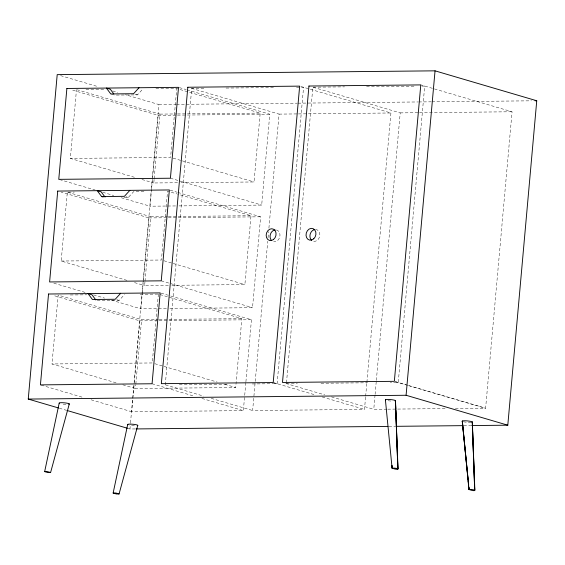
<?xml version="1.0" encoding="UTF-8"?>
<svg xmlns="http://www.w3.org/2000/svg" width="565" height="565" viewBox="0 0 565 565"><rect width="100%" height="100%" fill="white"/><g stroke="black" fill="none" stroke-linecap="round" stroke-linejoin="round"><path stroke-width="0.42" stroke-dasharray="2.83 2.12" d="M116.058 382.816L51.994 363.966L58.146 295.099L141.596 319.656L158.306 319.486M126.934 280.374L61.182 261.03L67.327 192.171L74.262 192.1M134.406 177.269L70.343 158.419L76.487 89.56M135.24 428.941L129.957 428.997L130.43 423.722M130.508 422.839L134.039 383.275M134.117 382.399L143.22 280.41M143.298 279.527L151.3 189.847M151.378 188.971L158.913 104.56L125.289 94.673M245.839 382.66L243.346 410.621L131.702 411.744L139.809 320.863L52.764 295.255M166.378 308.554L140.883 308.808L142.366 292.204M142.444 291.335L148.998 217.928L61.105 192.072M175.538 205.943L150.043 206.204L158.158 115.324L71.105 89.708M140.198 294.28L158.391 294.097L241.848 318.646L235.697 387.512L135.452 388.515L135.762 385.033M135.84 384.158L141.596 319.656M168.377 285.346L144.633 285.579L144.944 282.097M145.021 281.222L150.784 216.72L67.327 192.171M177.537 182.735L153.793 182.975L154.104 179.486M154.181 178.618L159.937 114.116L77.327 89.807M158.391 294.097L152.246 362.956L51.994 363.966M155.94 88.762L176.739 88.55L170.595 157.416L70.343 158.419M165.27 384.822L191.719 88.401L204.05 88.281M171.894 285.311L244.885 284.576L251.03 215.717L177.692 194.134M181.054 182.7L254.045 181.965L260.19 113.106L176.739 88.55M245.916 381.785L251.453 319.741L168.631 295.375M169.895 308.518L252.527 307.685L260.642 216.805L177.813 192.439M179.056 205.907L261.687 205.081L269.795 114.201L186.973 89.828M365.576 397.124L364.482 409.399L252.633 410.529L267.739 241.269M268.05 237.759L268.594 231.622M268.912 228.112L279.082 114.109L191.189 88.246M286.483 382.724L312.855 87.187L344.565 86.862M365.654 396.249L366.826 383.091M366.904 382.215L390.931 112.979L299.655 86.127M386.933 409.173L373.769 409.307L375.019 395.274M375.096 394.398L376.269 381.248M376.347 380.365L400.218 112.887L311.485 86.777M455.39 408.488L485.618 408.184L512.067 111.764L420.791 84.905M111.559 94.178L114.688 95.097L137.479 94.871L142.938 88.896M123.933 197.524L128.319 197.475L133.785 191.5L144.181 191.394M97.222 300.629L119.13 300.411L124.597 294.436M86.021 89.468L105.083 89.27M226.071 88.055L273.63 87.575M296.526 87.349L303.567 87.278L277.118 383.699L250.401 383.967M366.579 86.643L414.138 86.163M422.062 86.085L424.703 86.057L398.254 382.477L390.351 382.554M158.913 104.56L175.644 104.398M176.527 104.384L297.19 103.176M298.066 103.162L417.853 101.961M418.729 101.947L431.06 101.827M431.943 101.82L531.467 100.817M159.937 114.116L176.647 113.946M177.523 113.939L260.19 113.106M158.158 115.324L176.612 115.14M177.495 115.126L269.795 114.201M279.082 114.109L297.578 113.918M298.461 113.911L390.931 112.979M400.218 112.887L418.714 112.703M419.597 112.696L512.067 111.764M150.784 216.72L167.487 216.557M168.37 216.543L251.03 215.717M148.998 217.928L167.459 217.744M168.335 217.737L260.642 216.805M61.182 261.03L161.435 260.02L167.579 191.161L176.852 193.887M70.272 294.979L86.742 294.817M159.182 319.479L241.848 318.646M139.809 320.863L158.271 320.68M159.146 320.673L251.453 319.741M179.31 384.68L226.706 384.207M286.406 383.607L297.317 383.494M321.012 383.254L367.533 382.788M387.809 409.166L446.618 408.573M388.897 426.391L395.062 426.328M463.759 425.636L470.807 425.565M179.366 87.596L186.125 89.581M135.127 94.178L137.479 94.871M60.568 75.625L98.395 86.756M112.682 90.958L117.725 92.448M173.123 158.158L181.549 160.637M182.396 160.884L254.045 181.965M170.411 178.222L261.687 205.081M315.51 229.369L317.078 229.835A6.01 4.866 -73.6 0 1 319.366 237.392A6.01 4.866 -73.6 0 1 312.728 241.015M141.992 179.501L153.793 182.975M170.206 190.2L176.972 192.192M125.974 196.79L128.319 197.475M59.615 179.592L95.111 190.038M102.717 192.277L113.699 195.511M121.305 197.75L150.043 206.204M163.963 260.762L172.396 263.248M173.236 263.495L244.885 284.576M161.251 280.833L252.527 307.685M134.519 282.606L144.633 285.579M161.025 293.136L167.784 295.121M395.119 381.559L485.618 408.184M116.786 299.718L119.13 300.411M395.648 381.827L407.485 385.309M408.325 385.556L485.236 408.184M53.837 283.199L85.11 292.395M93.557 294.881L104.546 298.115M111.305 300.107L140.883 308.808M285.869 383.444L324.748 394.886M331.507 396.877L373.769 409.307M273.206 382.547L314.613 394.73M322.22 396.969L364.482 409.399M274.385 383.014L276.737 383.699M154.775 363.698L163.207 366.177M164.048 366.424L217.158 382.053M224.743 384.285L235.697 387.512M165.58 384.913L203.612 396.107M211.218 398.339L252.633 410.529M152.07 383.762L194.325 396.199M201.931 398.438L243.346 410.621M122.803 384.8L135.452 388.515M41.266 385.139L83.528 397.569M91.135 399.808L131.702 411.744M59.353 408.22L66.077 410.197M127.436 428.256L129.957 428.997M276.426 229.983A6.01 4.866 -73.6 0 1 279.802 236.82A6.01 4.866 -73.6 0 1 273.644 241.672M65.936 404.356A5.085 0.713 5.1 0 1 62.058 403.989M134.421 425.784A5.085 0.713 5.1 0 1 129.442 425.212M390.853 401.037A5.085 0.713 5.1 0 1 387.166 400.543M471.154 422.422A5.085 0.713 5.1 0 1 463.123 421.659"/><path stroke-width="0.85" d="M58.513 407.972L28.25 399.067L57.206 74.637L435.043 70.837L536.75 100.761L507.794 425.198L471.683 425.558M507.794 425.198L406.087 395.267L435.043 70.837M69.297 403.918L50.589 472.531L47.87 472.559L44.656 471.613L59.191 403.149M137.782 425.339L119.074 493.951L116.355 493.98L113.141 493.033L127.683 424.569M44.656 471.613L47.375 471.584L50.589 472.531M113.141 493.033L115.86 493.005L119.074 493.951M392.089 468.145C399.476 467.679 399.78 471.033 392.089 468.145L385.408 399.893M468.929 489.488C476.316 489.022 476.627 492.369 468.929 489.488L462.318 421.052L468.067 479.212M139.032 87.745L133.566 93.719L110.782 93.945L106.368 88.069L110.281 89.221L113.713 93.79M129.872 190.349L124.406 196.323L101.622 196.556L97.215 190.68L101.128 191.825L105.041 197.051M120.684 293.284L115.218 299.259L92.434 299.492L88.027 293.609L91.94 294.761L95.859 299.987M534.991 100.782L536.75 100.761M28.25 399.067L406.087 395.267M136.123 428.934L388.014 426.398M395.938 426.321L462.876 425.65M101.622 196.556L103.183 197.016M66.917 410.444L127.436 428.256M468.237 480.949L468.668 485.286L462.248 421.236M468.837 487.023L469.098 489.629L468.83 486.995M474.861 490.406L472.284 422.189L472.559 430.043M398.021 469.063L395.436 400.846L395.719 408.707M472.623 431.787L474.699 490.265L472.354 422.006M395.783 410.451L397.852 468.922L395.507 400.67M311.647 240.316A6.01 4.866 -73.6 0 1 310.192 234.207A6.01 4.866 -73.6 0 1 314.557 229.595M271.447 240.386A6.01 4.866 -73.6 0 1 270.494 234.072A6.01 4.866 -73.6 0 1 275.148 229.92M59.466 403.354A5.085 0.713 5.1 0 1 64.509 402.838A5.085 0.713 5.1 0 1 68.817 404.243M127.951 424.781A5.085 0.713 5.1 0 1 133.001 424.259A5.085 0.713 5.1 0 1 137.302 425.664M385.683 400.105A5.085 0.713 5.1 0 1 390.726 399.589A5.085 0.713 5.1 0 1 395.027 400.995M462.523 421.441A5.085 0.713 5.1 0 1 467.566 420.925A5.085 0.713 5.1 0 1 471.874 422.33M48.534 294.012L40.426 384.885L152.07 383.762L160.178 292.889L48.534 294.012M57.722 191.076L49.614 281.956L161.251 280.833L169.366 189.953L57.722 191.076M66.882 88.465L58.767 179.345L170.411 178.222L178.519 87.342L66.882 88.465M187.813 87.25L161.357 383.67L273.206 382.547L299.655 86.127L187.813 87.25M308.949 86.035L282.493 382.456L394.342 381.326L420.791 84.905L308.949 86.035M392.251 468.286L391.997 465.687L392.251 468.286M313.773 238.776A6.01 4.866 -73.6 0 0 313.165 228.684A6.01 4.866 -73.6 0 0 306.039 235.365A6.01 4.866 -73.6 0 0 313.773 238.776M273.509 239.511A6.01 4.866 -73.6 0 0 273.7 229.284A6.01 4.866 -73.6 0 0 266.164 235.224A6.01 4.866 -73.6 0 0 273.509 239.511"/></g></svg>
